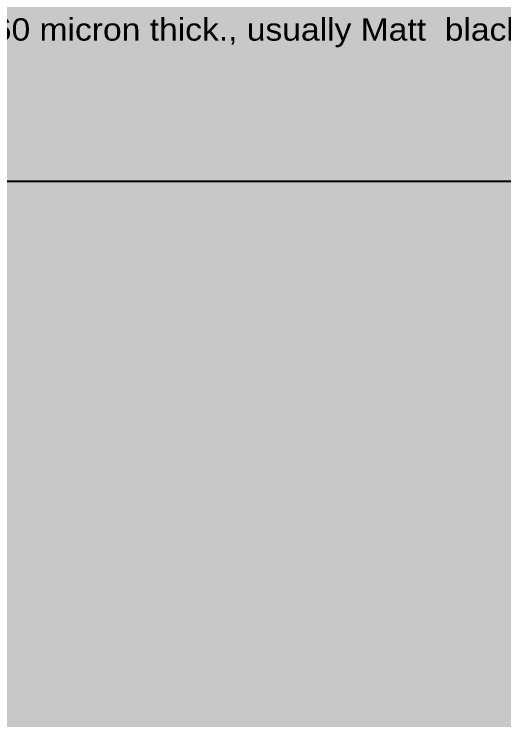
# Model space of a CAD drawing. Header units: millimetres. Extents: x 0 to 670, y 0 to 297.
# Drawn here: x 51.5 to 103, y 74.2 to 148.5 of the extents above; entities that cross this region are included whole.
import ezdxf
from ezdxf.enums import TextEntityAlignment as Align

# ---------------------------------------------------------------- set-up
doc = ezdxf.new("R2010")
doc.units = ezdxf.units.MM
for name, color, linetype in [('BACKGROUND', 254, 'Continuous'), ('IMAGES', 7, 'Continuous'), ('TEXT', 7, 'Continuous')]:
    doc.layers.add(name, color=color, linetype=linetype)
doc.styles.add('TECHNIC_LITE', font='techl___.ttf')
picture_1 = doc.add_image_def('image6.jpg', size_in_pixel=(1690, 1911))

msp = doc.modelspace()

# ---------------------------------------------------------------- hatches: boundary and pattern name
at = {"layer": 'BACKGROUND', "true_color": 0xfffbf0}
msp.add_hatch(color=7, dxfattribs=at).paths.add_polyline_path([(0, 296.968), (209.973, 296.968), (209.973, 0), (0, 0)])

# ---------------------------------------------------------------- texts
at = {"layer": 'TEXT', "true_color": 0x000000, "style": 'TECHNIC_LITE'}
msp.add_text('applied for the colour, 60 micron thick., usually Matt  black. For other colours,please indicate RAL number', height=2.348911, dxfattribs=at).set_placement((14.309, 145.711), (179.078, 145.711), align=Align.FIT)

# ---------------------------------------------------------------- pictures from other files: only their frames are drawn
at = {"layer": 'IMAGES'}
image = msp.add_image(picture_1, insert=(8.467, 9.567), size_in_units=(107.315, 121.37), dxfattribs=at)
image.dxf.flags = 11

doc.saveas('drawing.dxf')
